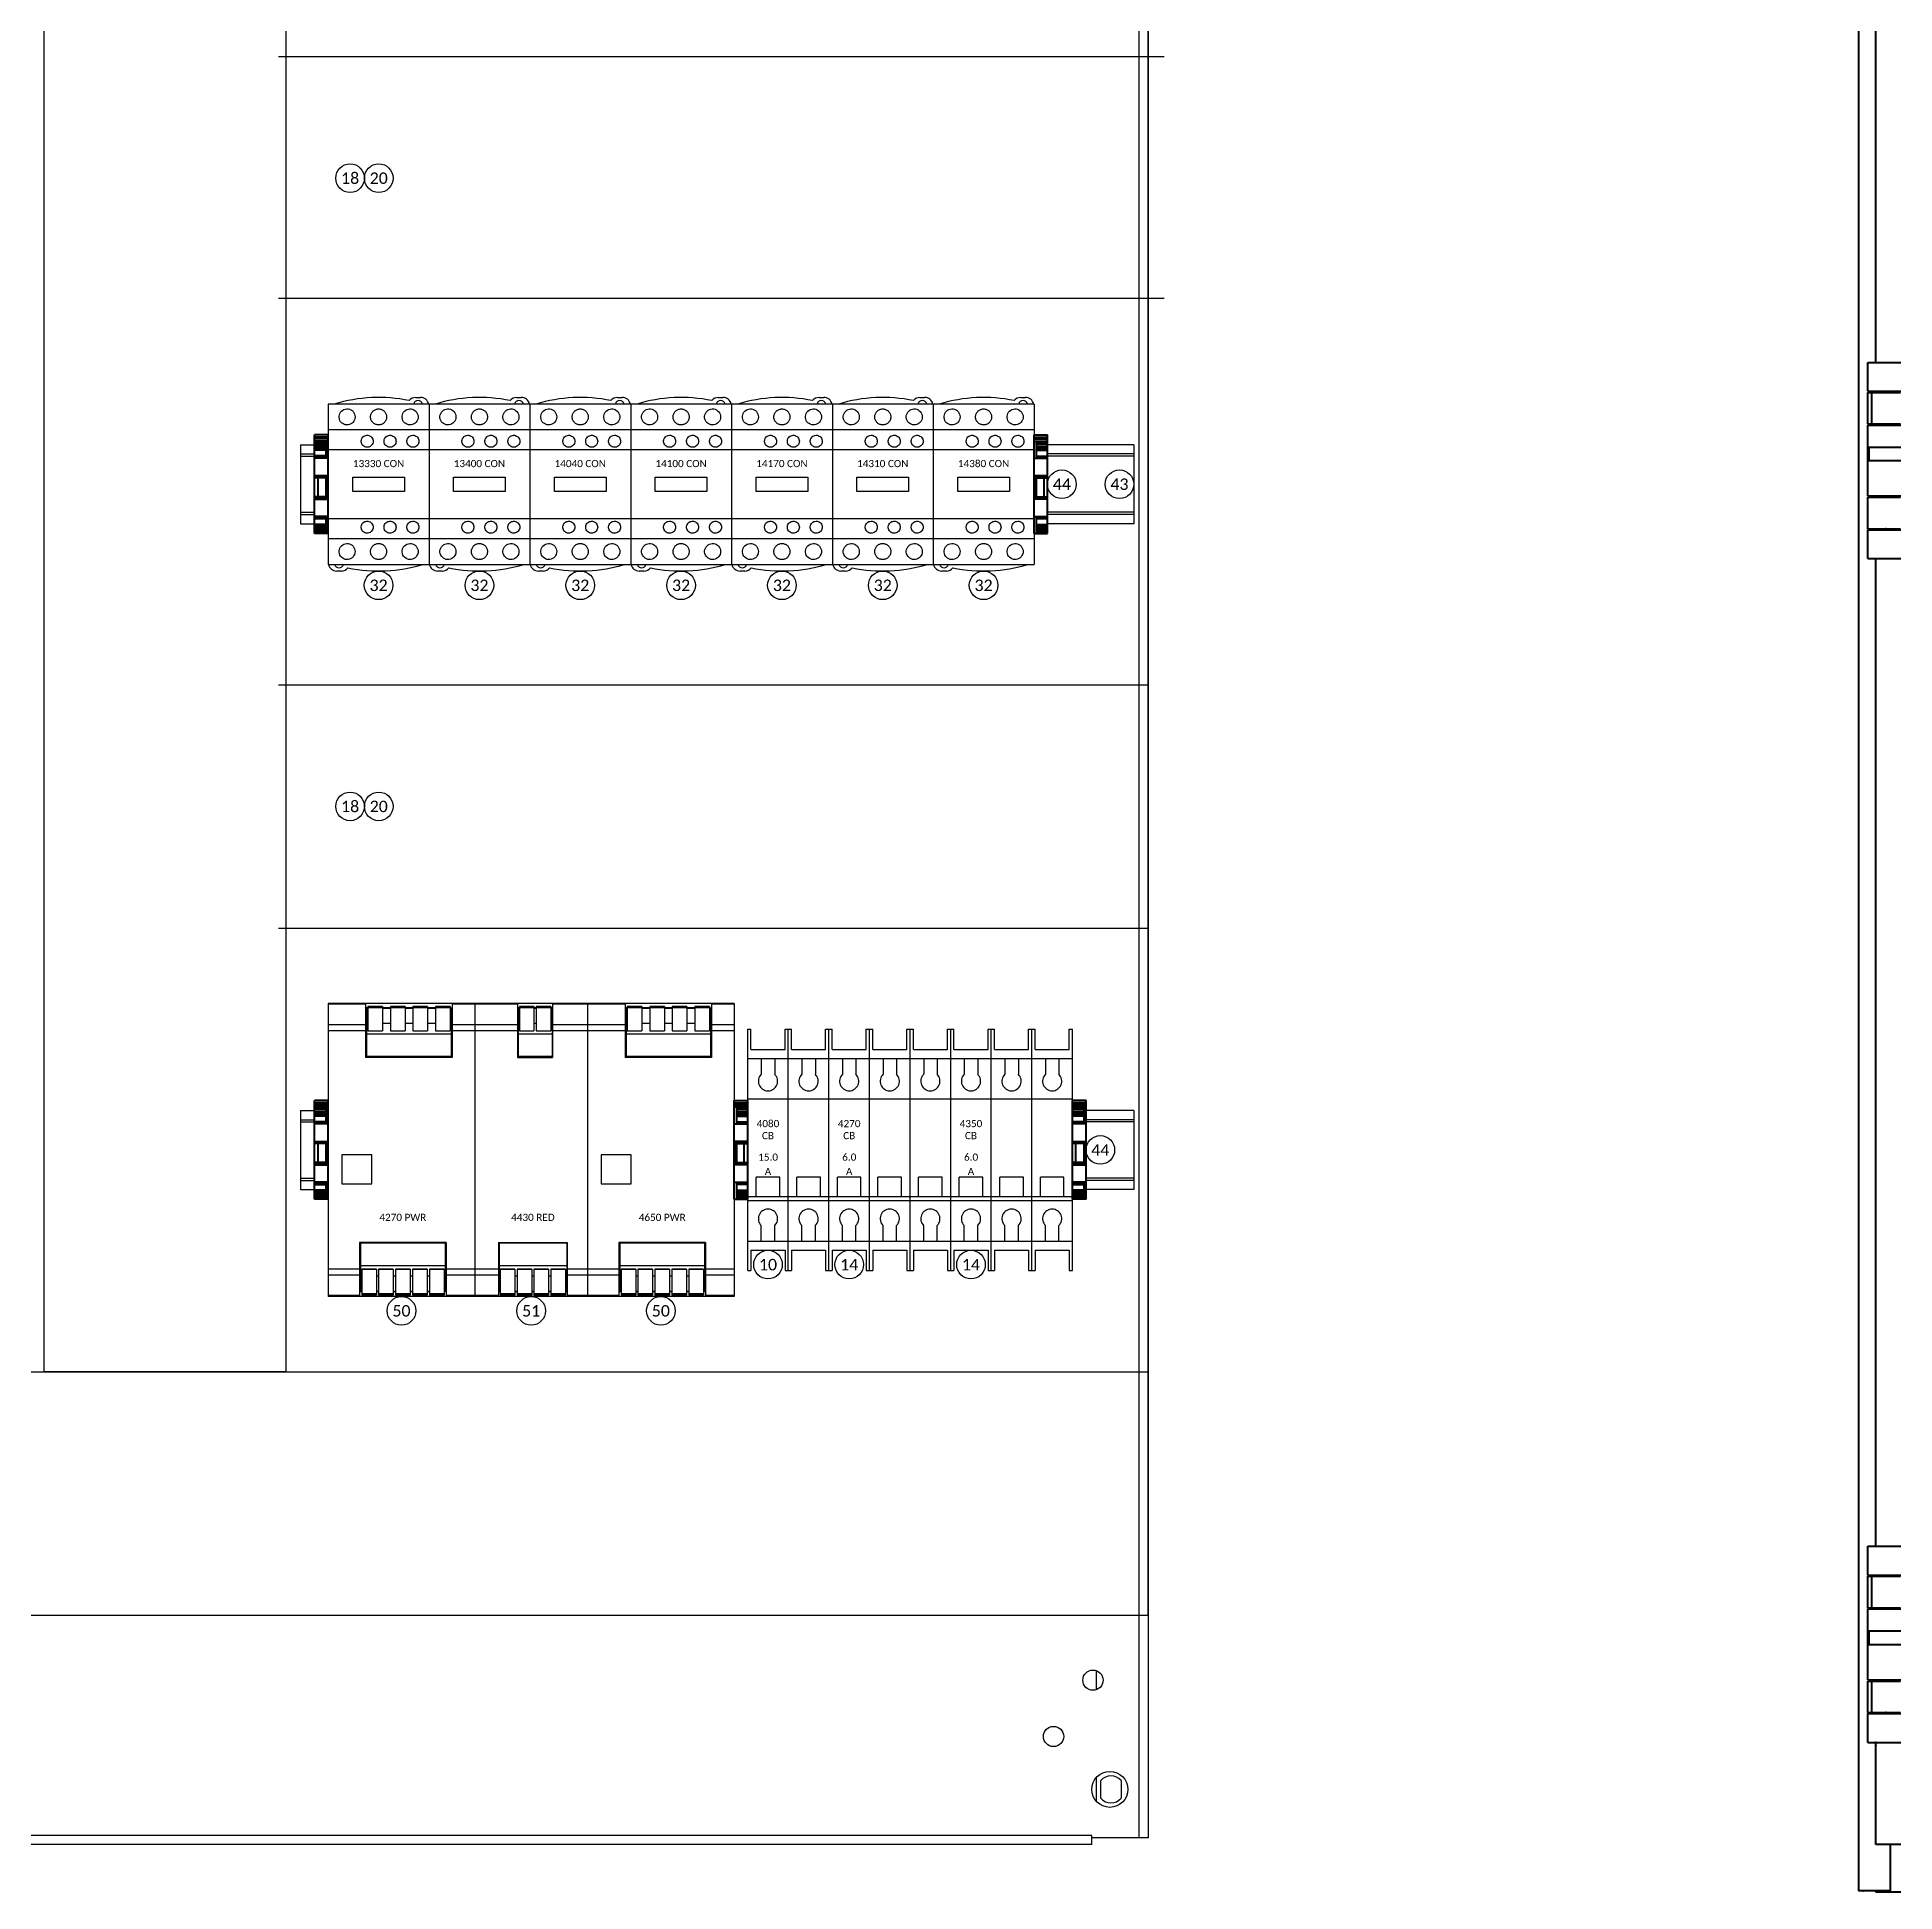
# Model space of a CAD drawing. Header units: inches. Extents: x 0 to 316, y -1 to 150.
# Drawn here: x 214.63 to 247.06, y 61.12 to 93.5 of the extents above; entities that cross this region are included whole.
import ezdxf
from ezdxf.enums import TextEntityAlignment as Align

# ---------------------------------------------------------------- set-up
doc = ezdxf.new("R2010")
doc.units = ezdxf.units.IN
doc.header["$MEASUREMENT"] = 0
doc.linetypes.add('DASHED', pattern=[0.75, 0.5, -0.25])
doc.linetypes.add('HIDDEN2', pattern=[0.1875, 0.125, -0.0625])
for name, color, linetype, lineweight in [('2d ConnectionPoints', 7, 'Continuous', 50), ('AM_0', 7, 'Continuous', 50), ('AM_9', 6, 'DASHED', 25)]:
    doc.layers.add(name, color=color, linetype=linetype, lineweight=lineweight)
doc.layers.add('AXIS', color=7, linetype='Continuous')
doc.styles.add('Calibri', font='calibri.ttf')

# ---------------------------------------------------------------- blocks, each defined once
blk = doc.blocks.new('LC1D18F7')
at = {"color": 2, "linetype": 'Continuous'}
for p, q in [((0, 1.4), (0, 0.95)), ((1.76, 1.4), (0, 1.4)), ((0.253, 1.292), (0.275, 1.304)), ((0.275, 1.304), (0.299, 1.312)), ((0.299, 1.312), (0.324, 1.315)), ((0.324, 1.315), (0.348, 1.314)), ((0.348, 1.314), (0.373, 1.308)), ((0.373, 1.308), (0.396, 1.298)), ((0.396, 1.298), (0.417, 1.285)), ((0.808, 1.295), (0.819, 1.301)), ((0.819, 1.301), (0.831, 1.306)), ((0.831, 1.306), (0.843, 1.31)), ((0.843, 1.31), (0.855, 1.313)), ((0.855, 1.313), (0.868, 1.314)), ((0.868, 1.314), (0.88, 1.315)), ((0.88, 1.315), (0.892, 1.314)), ((0.892, 1.314), (0.905, 1.313)), ((0.905, 1.313), (0.917, 1.31)), ((0.917, 1.31), (0.929, 1.306)), ((0.929, 1.306), (0.941, 1.301)), ((0.941, 1.301), (0.952, 1.295)), ((1.353, 1.292), (1.375, 1.304)), ((1.375, 1.304), (1.4, 1.312)), ((1.4, 1.312), (1.424, 1.315)), ((1.424, 1.315), (1.449, 1.314)), ((1.449, 1.314), (1.473, 1.308)), ((1.473, 1.308), (1.496, 1.298)), ((1.496, 1.298), (1.517, 1.284)), ((1.53, 1.515), (1.61, 1.515)), ((1.76, 1.4), (1.76, 0.95)), ((0.191, 1.187), (0.195, 1.212)), ((0.191, 1.163), (0.191, 1.187)), ((0.195, 1.138), (0.191, 1.163)), ((0.195, 1.212), (0.204, 1.236)), ((0.204, 1.114), (0.195, 1.138)), ((0.204, 1.236), (0.217, 1.258)), ((0.217, 1.092), (0.204, 1.114)), ((0.217, 1.258), (0.233, 1.276)), ((0.233, 1.074), (0.217, 1.092)), ((0.233, 1.276), (0.253, 1.292)), ((0.253, 1.058), (0.233, 1.074)), ((0.275, 1.046), (0.253, 1.058)), ((0.299, 1.038), (0.275, 1.046)), ((0.324, 1.035), (0.299, 1.038)), ((0.348, 1.036), (0.324, 1.035)), ((0.373, 1.042), (0.348, 1.036)), ((0.396, 1.052), (0.373, 1.042)), ((0.417, 1.065), (0.396, 1.052)), ((0.417, 1.285), (0.435, 1.268)), ((0.435, 1.082), (0.417, 1.065)), ((0.435, 1.268), (0.45, 1.247)), ((0.45, 1.103), (0.435, 1.082)), ((0.45, 1.247), (0.461, 1.224)), ((0.461, 1.126), (0.45, 1.103)), ((0.461, 1.224), (0.468, 1.2)), ((0.468, 1.15), (0.461, 1.126)), ((0.468, 1.2), (0.47, 1.175)), ((0.47, 1.175), (0.468, 1.15)), ((0.74, 1.181), (0.741, 1.193)), ((0.74, 1.169), (0.74, 1.181)), ((0.741, 1.157), (0.74, 1.169)), ((0.741, 1.193), (0.743, 1.206)), ((0.743, 1.144), (0.741, 1.157)), ((0.743, 1.206), (0.747, 1.218)), ((0.747, 1.132), (0.743, 1.144)), ((0.747, 1.218), (0.751, 1.23)), ((0.751, 1.12), (0.747, 1.132)), ((0.751, 1.23), (0.757, 1.242)), ((0.757, 1.108), (0.751, 1.12)), ((0.757, 1.242), (0.763, 1.252)), ((0.763, 1.098), (0.757, 1.108)), ((0.763, 1.252), (0.771, 1.263)), ((0.771, 1.087), (0.763, 1.098)), ((0.771, 1.263), (0.779, 1.272)), ((0.779, 1.078), (0.771, 1.087)), ((0.779, 1.272), (0.788, 1.28)), ((0.788, 1.07), (0.779, 1.078)), ((0.788, 1.28), (0.797, 1.288)), ((0.797, 1.062), (0.788, 1.07)), ((0.797, 1.288), (0.808, 1.295)), ((0.808, 1.055), (0.797, 1.062)), ((0.819, 1.049), (0.808, 1.055)), ((0.831, 1.044), (0.819, 1.049)), ((0.843, 1.04), (0.831, 1.044)), ((0.855, 1.037), (0.843, 1.04)), ((0.868, 1.036), (0.855, 1.037)), ((0.88, 1.035), (0.868, 1.036)), ((0.892, 1.036), (0.88, 1.035)), ((0.905, 1.037), (0.892, 1.036)), ((0.917, 1.04), (0.905, 1.037)), ((0.929, 1.044), (0.917, 1.04)), ((0.941, 1.049), (0.929, 1.044)), ((0.952, 1.055), (0.941, 1.049)), ((0.952, 1.295), (0.963, 1.288)), ((0.963, 1.062), (0.952, 1.055)), ((0.963, 1.288), (0.972, 1.28)), ((0.972, 1.07), (0.963, 1.062)), ((0.972, 1.28), (0.981, 1.272)), ((0.981, 1.078), (0.972, 1.07)), ((0.981, 1.272), (0.989, 1.263)), ((0.989, 1.087), (0.981, 1.078)), ((0.989, 1.263), (0.997, 1.252)), ((0.997, 1.098), (0.989, 1.087)), ((0.997, 1.252), (1.003, 1.242)), ((1.003, 1.108), (0.997, 1.098)), ((1.003, 1.242), (1.009, 1.23)), ((1.009, 1.12), (1.003, 1.108)), ((1.009, 1.23), (1.013, 1.218)), ((1.013, 1.132), (1.009, 1.12)), ((1.013, 1.218), (1.017, 1.206)), ((1.017, 1.144), (1.013, 1.132)), ((1.017, 1.206), (1.019, 1.193)), ((1.019, 1.157), (1.017, 1.144)), ((1.019, 1.193), (1.02, 1.181)), ((1.02, 1.169), (1.019, 1.157)), ((1.02, 1.181), (1.02, 1.169)), ((1.291, 1.187), (1.295, 1.212)), ((1.291, 1.163), (1.291, 1.187)), ((1.295, 1.138), (1.291, 1.163)), ((1.295, 1.212), (1.304, 1.236)), ((1.304, 1.114), (1.295, 1.138)), ((1.304, 1.236), (1.317, 1.258)), ((1.317, 1.092), (1.304, 1.114)), ((1.317, 1.258), (1.334, 1.276)), ((1.334, 1.074), (1.317, 1.092)), ((1.334, 1.276), (1.353, 1.292)), ((1.353, 1.058), (1.334, 1.074)), ((1.375, 1.046), (1.353, 1.058)), ((1.4, 1.038), (1.375, 1.046)), ((1.424, 1.035), (1.4, 1.038)), ((1.449, 1.036), (1.424, 1.035)), ((1.473, 1.042), (1.449, 1.036)), ((1.496, 1.052), (1.473, 1.042)), ((1.517, 1.066), (1.496, 1.052)), ((1.517, 1.284), (1.535, 1.268)), ((1.535, 1.082), (1.517, 1.066)), ((1.535, 1.268), (1.55, 1.247)), ((1.55, 1.103), (1.535, 1.082)), ((1.55, 1.247), (1.561, 1.224)), ((1.561, 1.126), (1.55, 1.103)), ((1.561, 1.224), (1.568, 1.2)), ((1.568, 1.15), (1.561, 1.126)), ((1.568, 1.2), (1.57, 1.175)), ((1.57, 1.175), (1.568, 1.15)), ((1.76, 0.95), (0, 0.95)), ((0, 0.95), (0, 0.6)), ((0.575, 0.759), (0.579, 0.778)), ((0.575, 0.741), (0.575, 0.759)), ((0.579, 0.722), (0.575, 0.741)), ((0.579, 0.778), (0.585, 0.796)), ((0.585, 0.704), (0.579, 0.722)), ((0.585, 0.796), (0.595, 0.812)), ((0.595, 0.688), (0.585, 0.704)), ((0.595, 0.812), (0.607, 0.826)), ((0.607, 0.674), (0.595, 0.688)), ((0.607, 0.826), (0.622, 0.837)), ((0.622, 0.663), (0.607, 0.674)), ((0.622, 0.837), (0.639, 0.847)), ((0.639, 0.653), (0.622, 0.663)), ((0.639, 0.847), (0.657, 0.852)), ((0.657, 0.648), (0.639, 0.653)), ((0.657, 0.852), (0.675, 0.855)), ((0.675, 0.855), (0.694, 0.854)), ((0.694, 0.854), (0.712, 0.85)), ((0.712, 0.65), (0.694, 0.646)), ((0.712, 0.85), (0.73, 0.842)), ((0.73, 0.658), (0.712, 0.65)), ((0.73, 0.842), (0.746, 0.832)), ((0.746, 0.668), (0.73, 0.658)), ((0.746, 0.832), (0.759, 0.819)), ((0.759, 0.681), (0.746, 0.668)), ((0.759, 0.819), (0.77, 0.804)), ((0.77, 0.696), (0.759, 0.681)), ((0.77, 0.804), (0.778, 0.787)), ((0.778, 0.713), (0.77, 0.696)), ((0.778, 0.787), (0.783, 0.768)), ((0.783, 0.732), (0.778, 0.713)), ((0.783, 0.768), (0.785, 0.75)), ((0.785, 0.75), (0.783, 0.732)), ((0.975, 0.759), (0.979, 0.778)), ((0.975, 0.741), (0.975, 0.759)), ((0.979, 0.722), (0.975, 0.741)), ((0.979, 0.778), (0.985, 0.796)), ((0.985, 0.704), (0.979, 0.722)), ((0.985, 0.796), (0.995, 0.812)), ((0.995, 0.688), (0.985, 0.704)), ((0.995, 0.812), (1.007, 0.826)), ((1.007, 0.674), (0.995, 0.688)), ((1.007, 0.826), (1.022, 0.838)), ((1.022, 0.662), (1.007, 0.674)), ((1.022, 0.838), (1.039, 0.847)), ((1.039, 0.653), (1.022, 0.662)), ((1.039, 0.847), (1.057, 0.852)), ((1.057, 0.648), (1.039, 0.653)), ((1.057, 0.852), (1.076, 0.855)), ((1.076, 0.855), (1.094, 0.854)), ((1.094, 0.854), (1.112, 0.85)), ((1.112, 0.65), (1.094, 0.646)), ((1.112, 0.85), (1.13, 0.842)), ((1.13, 0.658), (1.112, 0.65)), ((1.13, 0.842), (1.146, 0.832)), ((1.146, 0.668), (1.13, 0.658)), ((1.146, 0.832), (1.159, 0.819)), ((1.159, 0.681), (1.146, 0.668)), ((1.159, 0.819), (1.17, 0.804)), ((1.17, 0.696), (1.159, 0.681)), ((1.17, 0.804), (1.178, 0.787)), ((1.178, 0.713), (1.17, 0.696)), ((1.178, 0.787), (1.183, 0.768)), ((1.183, 0.732), (1.178, 0.713)), ((1.183, 0.768), (1.185, 0.75)), ((1.185, 0.75), (1.183, 0.732)), ((1.375, 0.759), (1.379, 0.778)), ((1.375, 0.741), (1.375, 0.759)), ((1.379, 0.722), (1.375, 0.741)), ((1.379, 0.778), (1.386, 0.796)), ((1.386, 0.704), (1.379, 0.722)), ((1.386, 0.796), (1.395, 0.812)), ((1.395, 0.688), (1.386, 0.704)), ((1.395, 0.812), (1.408, 0.826)), ((1.408, 0.674), (1.395, 0.688)), ((1.408, 0.826), (1.422, 0.838)), ((1.422, 0.662), (1.408, 0.674)), ((1.422, 0.838), (1.439, 0.847)), ((1.439, 0.653), (1.422, 0.662)), ((1.439, 0.847), (1.457, 0.852)), ((1.457, 0.648), (1.439, 0.653)), ((1.457, 0.852), (1.476, 0.855)), ((1.476, 0.855), (1.494, 0.854)), ((1.494, 0.854), (1.512, 0.85)), ((1.512, 0.65), (1.494, 0.646)), ((1.512, 0.85), (1.53, 0.842)), ((1.53, 0.658), (1.512, 0.65)), ((1.53, 0.842), (1.545, 0.832)), ((1.545, 0.668), (1.53, 0.658)), ((1.545, 0.832), (1.559, 0.819)), ((1.559, 0.681), (1.545, 0.668)), ((1.559, 0.819), (1.57, 0.804)), ((1.57, 0.696), (1.559, 0.681)), ((1.57, 0.804), (1.578, 0.787)), ((1.578, 0.713), (1.57, 0.696)), ((1.578, 0.787), (1.583, 0.769)), ((1.583, 0.731), (1.578, 0.713)), ((1.583, 0.769), (1.585, 0.75)), ((1.585, 0.75), (1.583, 0.731)), ((1.76, 0.95), (1.76, 0.6)), ((0, 0.6), (0, -0.6)), ((1.76, 0.6), (0, 0.6)), ((0.675, 0.645), (0.657, 0.648)), ((0.694, 0.646), (0.675, 0.645)), ((1.076, 0.645), (1.057, 0.648)), ((1.094, 0.646), (1.076, 0.645)), ((1.476, 0.645), (1.457, 0.648)), ((1.494, 0.646), (1.476, 0.645)), ((1.76, 0.6), (1.76, -0.6)), ((0.43, 0.125), (1.33, 0.125)), ((0.43, -0.125), (0.43, 0.125)), ((1.33, 0.125), (1.33, -0.125)), ((1.33, -0.125), (0.43, -0.125)), ((0, -0.6), (0, -0.95)), ((0, -0.6), (1.76, -0.6)), ((0.639, -0.653), (0.657, -0.648)), ((0.657, -0.648), (0.675, -0.645)), ((0.675, -0.645), (0.694, -0.646)), ((0.694, -0.646), (0.712, -0.65)), ((1.039, -0.653), (1.057, -0.648)), ((1.057, -0.648), (1.076, -0.645)), ((1.076, -0.645), (1.094, -0.646)), ((1.094, -0.646), (1.112, -0.65)), ((1.439, -0.653), (1.457, -0.648)), ((1.457, -0.648), (1.476, -0.645)), ((1.476, -0.645), (1.494, -0.646)), ((1.494, -0.646), (1.512, -0.65)), ((1.76, -0.6), (1.76, -0.95)), ((0, -0.95), (0, -1.4)), ((0, -0.95), (1.76, -0.95)), ((0.575, -0.741), (0.579, -0.722)), ((0.575, -0.759), (0.575, -0.741)), ((0.579, -0.778), (0.575, -0.759)), ((0.579, -0.722), (0.585, -0.704)), ((0.585, -0.796), (0.579, -0.778)), ((0.585, -0.704), (0.595, -0.688)), ((0.595, -0.812), (0.585, -0.796)), ((0.595, -0.688), (0.607, -0.674)), ((0.607, -0.826), (0.595, -0.812)), ((0.607, -0.674), (0.622, -0.663)), ((0.622, -0.837), (0.607, -0.826)), ((0.622, -0.663), (0.639, -0.653)), ((0.639, -0.847), (0.622, -0.837)), ((0.657, -0.852), (0.639, -0.847)), ((0.675, -0.855), (0.657, -0.852)), ((0.694, -0.854), (0.675, -0.855)), ((0.712, -0.85), (0.694, -0.854)), ((0.712, -0.65), (0.73, -0.658)), ((0.73, -0.842), (0.712, -0.85)), ((0.73, -0.658), (0.746, -0.668)), ((0.746, -0.832), (0.73, -0.842)), ((0.746, -0.668), (0.759, -0.681)), ((0.759, -0.819), (0.746, -0.832)), ((0.759, -0.681), (0.77, -0.696)), ((0.77, -0.804), (0.759, -0.819)), ((0.77, -0.696), (0.778, -0.713)), ((0.778, -0.787), (0.77, -0.804)), ((0.778, -0.713), (0.783, -0.732)), ((0.783, -0.768), (0.778, -0.787)), ((0.783, -0.732), (0.785, -0.75)), ((0.785, -0.75), (0.783, -0.768)), ((0.975, -0.741), (0.979, -0.722)), ((0.975, -0.759), (0.975, -0.741)), ((0.979, -0.778), (0.975, -0.759)), ((0.979, -0.722), (0.985, -0.704)), ((0.985, -0.796), (0.979, -0.778)), ((0.985, -0.704), (0.995, -0.688)), ((0.995, -0.812), (0.985, -0.796)), ((0.995, -0.688), (1.007, -0.674)), ((1.007, -0.826), (0.995, -0.812)), ((1.007, -0.674), (1.022, -0.662)), ((1.022, -0.838), (1.007, -0.826)), ((1.022, -0.662), (1.039, -0.653)), ((1.039, -0.847), (1.022, -0.838)), ((1.057, -0.852), (1.039, -0.847)), ((1.076, -0.855), (1.057, -0.852)), ((1.094, -0.854), (1.076, -0.855)), ((1.112, -0.85), (1.094, -0.854)), ((1.112, -0.65), (1.13, -0.658)), ((1.13, -0.842), (1.112, -0.85)), ((1.13, -0.658), (1.146, -0.668)), ((1.146, -0.832), (1.13, -0.842)), ((1.146, -0.668), (1.159, -0.681)), ((1.159, -0.819), (1.146, -0.832)), ((1.159, -0.681), (1.17, -0.696)), ((1.17, -0.804), (1.159, -0.819)), ((1.17, -0.696), (1.178, -0.713)), ((1.178, -0.787), (1.17, -0.804)), ((1.178, -0.713), (1.183, -0.732)), ((1.183, -0.768), (1.178, -0.787)), ((1.183, -0.732), (1.185, -0.75)), ((1.185, -0.75), (1.183, -0.768)), ((1.375, -0.741), (1.379, -0.722)), ((1.375, -0.759), (1.375, -0.741)), ((1.379, -0.778), (1.375, -0.759)), ((1.379, -0.722), (1.386, -0.704)), ((1.386, -0.796), (1.379, -0.778)), ((1.386, -0.704), (1.395, -0.688)), ((1.395, -0.812), (1.386, -0.796)), ((1.395, -0.688), (1.408, -0.674)), ((1.408, -0.826), (1.395, -0.812)), ((1.408, -0.674), (1.422, -0.662)), ((1.422, -0.838), (1.408, -0.826)), ((1.422, -0.662), (1.439, -0.653)), ((1.439, -0.847), (1.422, -0.838)), ((1.457, -0.852), (1.439, -0.847)), ((1.476, -0.855), (1.457, -0.852)), ((1.494, -0.854), (1.476, -0.855)), ((1.512, -0.85), (1.494, -0.854)), ((1.512, -0.65), (1.53, -0.658)), ((1.53, -0.842), (1.512, -0.85)), ((1.53, -0.658), (1.545, -0.668)), ((1.545, -0.832), (1.53, -0.842)), ((1.545, -0.668), (1.559, -0.681)), ((1.559, -0.819), (1.545, -0.832)), ((1.559, -0.681), (1.57, -0.696)), ((1.57, -0.804), (1.559, -0.819)), ((1.57, -0.696), (1.578, -0.713)), ((1.578, -0.787), (1.57, -0.804)), ((1.578, -0.713), (1.583, -0.731)), ((1.583, -0.769), (1.578, -0.787)), ((1.583, -0.731), (1.585, -0.75)), ((1.585, -0.75), (1.583, -0.769)), ((1.76, -0.95), (1.76, -1.4)), ((0.191, -1.163), (0.195, -1.138)), ((0.191, -1.187), (0.191, -1.163)), ((0.195, -1.212), (0.191, -1.187)), ((0.195, -1.138), (0.204, -1.114)), ((0.204, -1.236), (0.195, -1.212)), ((0.204, -1.114), (0.217, -1.092)), ((0.217, -1.258), (0.204, -1.236)), ((0.217, -1.092), (0.233, -1.074)), ((0.233, -1.276), (0.217, -1.258)), ((0.233, -1.074), (0.253, -1.058)), ((0.253, -1.292), (0.233, -1.276)), ((0.253, -1.058), (0.275, -1.046)), ((0.275, -1.304), (0.253, -1.292)), ((0.275, -1.046), (0.299, -1.038)), ((0.299, -1.038), (0.324, -1.035)), ((0.324, -1.035), (0.348, -1.036)), ((0.348, -1.036), (0.373, -1.042)), ((0.373, -1.042), (0.396, -1.052)), ((0.396, -1.052), (0.417, -1.065)), ((0.417, -1.285), (0.396, -1.298)), ((0.417, -1.065), (0.435, -1.082)), ((0.435, -1.268), (0.417, -1.285)), ((0.435, -1.082), (0.45, -1.103)), ((0.45, -1.247), (0.435, -1.268)), ((0.45, -1.103), (0.461, -1.126)), ((0.461, -1.224), (0.45, -1.247)), ((0.461, -1.126), (0.468, -1.15)), ((0.468, -1.2), (0.461, -1.224)), ((0.468, -1.15), (0.47, -1.175)), ((0.47, -1.175), (0.468, -1.2)), ((0.74, -1.169), (0.741, -1.157)), ((0.74, -1.181), (0.74, -1.169)), ((0.741, -1.193), (0.74, -1.181)), ((0.741, -1.157), (0.743, -1.144)), ((0.743, -1.206), (0.741, -1.193)), ((0.743, -1.144), (0.747, -1.132)), ((0.747, -1.218), (0.743, -1.206)), ((0.747, -1.132), (0.751, -1.12)), ((0.751, -1.23), (0.747, -1.218)), ((0.751, -1.12), (0.757, -1.108)), ((0.757, -1.242), (0.751, -1.23)), ((0.757, -1.108), (0.763, -1.098)), ((0.763, -1.252), (0.757, -1.242)), ((0.763, -1.098), (0.771, -1.087)), ((0.771, -1.263), (0.763, -1.252)), ((0.771, -1.087), (0.779, -1.078)), ((0.779, -1.272), (0.771, -1.263)), ((0.779, -1.078), (0.788, -1.07)), ((0.788, -1.28), (0.779, -1.272)), ((0.788, -1.07), (0.797, -1.062)), ((0.797, -1.288), (0.788, -1.28)), ((0.797, -1.062), (0.808, -1.055)), ((0.808, -1.295), (0.797, -1.288)), ((0.808, -1.055), (0.819, -1.049)), ((0.819, -1.301), (0.808, -1.295)), ((0.819, -1.049), (0.831, -1.044)), ((0.831, -1.044), (0.843, -1.04)), ((0.843, -1.04), (0.855, -1.037)), ((0.855, -1.037), (0.868, -1.036)), ((0.868, -1.036), (0.88, -1.035)), ((0.88, -1.035), (0.892, -1.036)), ((0.892, -1.036), (0.905, -1.037)), ((0.905, -1.037), (0.917, -1.04)), ((0.917, -1.04), (0.929, -1.044)), ((0.929, -1.044), (0.941, -1.049)), ((0.941, -1.049), (0.952, -1.055)), ((0.952, -1.295), (0.941, -1.301)), ((0.952, -1.055), (0.963, -1.062)), ((0.963, -1.288), (0.952, -1.295)), ((0.963, -1.062), (0.972, -1.07)), ((0.972, -1.28), (0.963, -1.288)), ((0.972, -1.07), (0.981, -1.078)), ((0.981, -1.272), (0.972, -1.28)), ((0.981, -1.078), (0.989, -1.087)), ((0.989, -1.263), (0.981, -1.272)), ((0.989, -1.087), (0.997, -1.098)), ((0.997, -1.252), (0.989, -1.263)), ((0.997, -1.098), (1.003, -1.108)), ((1.003, -1.242), (0.997, -1.252)), ((1.003, -1.108), (1.009, -1.12)), ((1.009, -1.23), (1.003, -1.242)), ((1.009, -1.12), (1.013, -1.132)), ((1.013, -1.218), (1.009, -1.23)), ((1.013, -1.132), (1.017, -1.144)), ((1.017, -1.206), (1.013, -1.218)), ((1.017, -1.144), (1.019, -1.157)), ((1.019, -1.193), (1.017, -1.206)), ((1.019, -1.157), (1.02, -1.169)), ((1.02, -1.181), (1.019, -1.193)), ((1.02, -1.169), (1.02, -1.181)), ((1.291, -1.163), (1.295, -1.138)), ((1.291, -1.187), (1.291, -1.163)), ((1.295, -1.212), (1.291, -1.187)), ((1.295, -1.138), (1.304, -1.114)), ((1.304, -1.236), (1.295, -1.212)), ((1.304, -1.114), (1.317, -1.092)), ((1.317, -1.258), (1.304, -1.236)), ((1.317, -1.092), (1.334, -1.074)), ((1.334, -1.276), (1.317, -1.258)), ((1.334, -1.074), (1.353, -1.058)), ((1.353, -1.292), (1.334, -1.276)), ((1.353, -1.058), (1.375, -1.046)), ((1.375, -1.304), (1.353, -1.292)), ((1.375, -1.046), (1.4, -1.038)), ((1.4, -1.038), (1.424, -1.035)), ((1.424, -1.035), (1.449, -1.036)), ((1.449, -1.036), (1.473, -1.042)), ((1.473, -1.042), (1.496, -1.052)), ((1.496, -1.052), (1.517, -1.066)), ((1.517, -1.284), (1.496, -1.298)), ((1.517, -1.066), (1.535, -1.082)), ((1.535, -1.268), (1.517, -1.284)), ((1.535, -1.082), (1.55, -1.103)), ((1.55, -1.247), (1.535, -1.268)), ((1.55, -1.103), (1.561, -1.126)), ((1.561, -1.224), (1.55, -1.247)), ((1.561, -1.126), (1.568, -1.15)), ((1.568, -1.2), (1.561, -1.224)), ((1.568, -1.15), (1.57, -1.175)), ((1.57, -1.175), (1.568, -1.2)), ((0, -1.4), (1.76, -1.4)), ((0.23, -1.515), (0.15, -1.515)), ((0.299, -1.312), (0.275, -1.304)), ((0.324, -1.315), (0.299, -1.312)), ((0.348, -1.314), (0.324, -1.315)), ((0.373, -1.308), (0.348, -1.314)), ((0.396, -1.298), (0.373, -1.308)), ((0.831, -1.306), (0.819, -1.301)), ((0.843, -1.31), (0.831, -1.306)), ((0.855, -1.313), (0.843, -1.31)), ((0.868, -1.314), (0.855, -1.313)), ((0.88, -1.315), (0.868, -1.314)), ((0.892, -1.314), (0.88, -1.315)), ((0.905, -1.313), (0.892, -1.314)), ((0.917, -1.31), (0.905, -1.313)), ((0.929, -1.306), (0.917, -1.31)), ((0.941, -1.301), (0.929, -1.306)), ((1.4, -1.312), (1.375, -1.304)), ((1.424, -1.315), (1.4, -1.312)), ((1.449, -1.314), (1.424, -1.315)), ((1.473, -1.308), (1.449, -1.314)), ((1.496, -1.298), (1.473, -1.308))]:
    blk.add_line(p, q, dxfattribs=at)
for centre, radius, start, end in [((0.88, -1.141), 2.656, 78.3924, 106.9209), ((1.53, 1.365), 0.15, 90, 140.3698), ((1.57, 1.38), 0.08, 14.4775, 165.5225), ((1.61, 1.365), 0.15, 13.4934, 90), ((0.15, -1.365), 0.15, 193.4934, 270), ((0.19, -1.38), 0.08, 194.4775, 345.5225), ((0.23, -1.365), 0.15, 270, 320.3698), ((0.88, 1.141), 2.656, 258.3924, 286.9209)]:
    blk.add_arc(centre, radius, start, end, dxfattribs=at)
at = {"color": 3, "style": 'Calibri'}
blk.add_attdef('DEVICE', text='', height=0.125, dxfattribs=at).set_placement((0.88, 0.361), align=Align.MIDDLE_CENTER)
blk = doc.blocks.new('A$C29732917')
at = {"lineweight": 50}
for p, q in [((-25.42, 3.57), (-25.42, -2.43)), ((18.38, 3.57), (-25.42, 3.57)), ((-24.44, 3.57), (-24.44, -2.43)), ((-23.82, 3.57), (-23.82, -2.43)), ((-23.62, 3.57), (-23.62, -2.43)), ((-22.62, 3.57), (-22.62, -2.43)), ((-22.19, 2.57), (-15.5, 2.57)), ((-22.19, -2.43), (-22.19, 2.57)), ((-21.49, 2.57), (-21.49, -2.43)), ((-21.45, 2.57), (-21.45, -2.43)), ((-20.49, 2.57), (-20.49, -2.43)), ((-20.06, 2.57), (-20.06, -2.43)), ((-19.28, -2.43), (-19.28, 2.57)), ((-18.57, 2.57), (-18.57, -2.43)), ((-16.03, 2.57), (-16.03, -2.43)), ((-15.84, 2.57), (-15.84, -2.43)), ((-15.6, 2.57), (-15.6, -2.43)), ((-15.5, -2.43), (-15.5, 2.57)), ((-15.07, 3.57), (-15.07, -2.43)), ((-7.32, 3.07), (3.08, 3.07)), ((-7.32, -2.43), (-7.32, 3.07)), ((-6.92, -2.43), (-6.92, 3.07)), ((-6.56, 3.07), (-6.56, -2.43)), ((-6.32, 3.07), (-6.32, -2.43)), ((-6.12, 2.57), (1.88, 2.57)), ((2.08, 3.07), (2.08, -2.43)), ((2.32, 3.07), (2.32, -2.43)), ((2.68, 3.07), (2.68, -2.43)), ((3.08, -2.43), (3.08, 3.07)), ((10.83, 3.57), (10.83, -2.43)), ((11.26, 2.57), (17.95, 2.57)), ((11.26, -2.43), (11.26, 2.57)), ((11.35, -2.43), (11.35, 2.57)), ((11.6, 2.57), (11.6, -2.43)), ((11.79, -2.43), (11.79, 2.57)), ((14.33, 2.57), (14.33, -2.43)), ((15.04, 2.57), (15.04, -2.43)), ((15.81, 2.57), (15.81, -2.43)), ((16.25, 2.57), (16.25, -2.43)), ((17.2, 2.57), (17.2, -2.43)), ((17.25, 2.57), (17.25, -2.43)), ((17.95, -2.43), (17.95, 2.57)), ((18.38, 3.57), (18.38, -2.43)), ((18.38, -2.43), (-25.42, -2.43)), ((1.88, -0.93), (-6.12, -0.93))]:
    blk.add_line(p, q, dxfattribs=at)
at = {"lineweight": 25}
blk.add_line((-15.6, -2.43), (-16.03, -2.43), dxfattribs=at)
at = {"lineweight": 50}
for centre, start, end in [((-6.12, 2.37), 90, 180), ((1.88, 2.37), 0, 90), ((-6.12, -0.73), 180, 270), ((1.88, -0.73), 270, 0)]:
    blk.add_arc(centre, 0.2, start, end, dxfattribs=at)
blk = doc.blocks.new('Reference Number')
at = {"color": 6, "linetype": 'Continuous'}
blk.add_circle((0, 0), 0.125, dxfattribs=at)
at = {"color": 6, "linetype": 'Continuous', "style": 'Calibri'}
blk.add_attdef('REFERENCE_#', text='', height=0.1, dxfattribs=at).set_placement((0, 0), align=Align.MIDDLE_CENTER)
blk = doc.blocks.new('787-740')
at = {"color": 2}
for p, q in [((2.559, 5.118), (0, 5.118)), ((0, 5.118), (0, 0)), ((0.654, 5.102), (0, 5.102)), ((0.654, 5.118), (0.654, 4.173)), ((0.691, 5.039), (0.671, 5.039)), ((0.671, 5.039), (0.671, 4.173)), ((0.691, 5.029), (0.671, 5.029)), ((0.947, 5.064), (0.691, 5.064)), ((0.947, 5.064), (0.691, 5.064)), ((0.691, 5.064), (0.691, 4.64)), ((0.947, 5.058), (0.691, 5.058)), ((0.947, 5.038), (0.691, 5.038)), ((0.947, 5.064), (0.947, 4.64)), ((1.085, 5.039), (0.947, 5.039)), ((1.085, 5.029), (0.947, 5.029)), ((1.341, 5.064), (1.085, 5.064)), ((1.341, 5.064), (1.085, 5.064)), ((1.085, 5.064), (1.085, 4.64)), ((1.341, 5.058), (1.085, 5.058)), ((1.341, 5.038), (1.085, 5.038)), ((1.341, 5.064), (1.341, 4.64)), ((1.478, 5.039), (1.341, 5.039)), ((1.478, 5.029), (1.341, 5.029)), ((1.734, 5.064), (1.478, 5.064)), ((1.734, 5.064), (1.478, 5.064)), ((1.478, 5.064), (1.478, 4.64)), ((1.734, 5.058), (1.478, 5.058)), ((1.734, 5.038), (1.478, 5.038)), ((1.734, 5.064), (1.734, 4.64)), ((1.872, 5.039), (1.734, 5.039)), ((1.872, 5.029), (1.734, 5.029)), ((2.128, 5.064), (1.872, 5.064)), ((2.128, 5.064), (1.872, 5.064)), ((1.872, 5.064), (1.872, 4.64)), ((2.128, 5.058), (1.872, 5.058)), ((2.128, 5.038), (1.872, 5.038)), ((2.128, 5.064), (2.128, 4.64)), ((2.148, 5.039), (2.128, 5.039)), ((2.148, 5.029), (2.128, 5.029)), ((2.148, 5.039), (2.148, 4.173)), ((2.165, 5.118), (2.165, 4.173)), ((2.559, 5.102), (2.165, 5.102)), ((2.559, 5.118), (2.559, 0)), ((0.654, 4.743), (0, 4.743)), ((0.654, 4.641), (0, 4.641)), ((0.691, 4.764), (0.671, 4.764)), ((2.148, 4.58), (0.671, 4.58)), ((0.691, 4.64), (0.947, 4.64)), ((1.085, 4.764), (0.947, 4.764)), ((1.085, 4.64), (1.341, 4.64)), ((1.478, 4.764), (1.341, 4.764)), ((1.478, 4.64), (1.734, 4.64)), ((1.872, 4.764), (1.734, 4.764)), ((1.872, 4.64), (2.128, 4.64)), ((2.148, 4.764), (2.128, 4.764)), ((2.559, 4.743), (2.165, 4.743)), ((2.559, 4.641), (2.165, 4.641)), ((2.165, 4.173), (0.654, 4.173)), ((2.148, 4.189), (0.671, 4.189)), ((0.24, 2.472), (0.24, 1.969)), ((0.76, 2.472), (0.24, 2.472)), ((0.76, 1.969), (0.76, 2.472)), ((0.24, 1.969), (0.76, 1.969)), ((2.059, 0.945), (0.547, 0.945)), ((0.547, 0.945), (0.547, 0)), ((0.565, 0.945), (0.565, 0.079)), ((2.041, 0.929), (0.565, 0.929)), ((2.041, 0.945), (2.041, 0.079)), ((2.059, 0.945), (2.059, 0)), ((0.547, 0.477), (0, 0.477)), ((0.547, 0.375), (0, 0.375)), ((2.041, 0.538), (0.565, 0.538)), ((0.585, 0.354), (0.565, 0.354)), ((0.585, 0.478), (0.585, 0.022)), ((0.841, 0.478), (0.585, 0.478)), ((0.841, 0.471), (0.585, 0.471)), ((0.841, 0.478), (0.841, 0.022)), ((0.88, 0.354), (0.841, 0.354)), ((0.88, 0.478), (0.88, 0.022)), ((1.136, 0.478), (0.88, 0.478)), ((1.136, 0.471), (0.88, 0.471)), ((1.136, 0.478), (1.136, 0.022)), ((1.175, 0.354), (1.136, 0.354)), ((1.175, 0.478), (1.175, 0.022)), ((1.431, 0.478), (1.175, 0.478)), ((1.431, 0.471), (1.175, 0.471)), ((1.431, 0.478), (1.431, 0.022)), ((1.47, 0.354), (1.431, 0.354)), ((1.47, 0.478), (1.47, 0.022)), ((1.726, 0.478), (1.47, 0.478)), ((1.726, 0.471), (1.47, 0.471)), ((1.726, 0.478), (1.726, 0.022)), ((1.766, 0.354), (1.726, 0.354)), ((1.766, 0.478), (1.766, 0.022)), ((2.022, 0.478), (1.766, 0.478)), ((2.022, 0.471), (1.766, 0.471)), ((2.022, 0.478), (2.022, 0.022)), ((2.041, 0.354), (2.022, 0.354)), ((2.559, 0.477), (2.059, 0.477)), ((2.559, 0.375), (2.059, 0.375)), ((0.547, 0.016), (0, 0.016)), ((2.559, 0), (0, 0)), ((0.585, 0.089), (0.565, 0.089)), ((0.585, 0.079), (0.565, 0.079)), ((0.841, 0.048), (0.585, 0.048)), ((0.841, 0.028), (0.585, 0.028)), ((0.585, 0.022), (0.841, 0.022)), ((0.841, 0.022), (0.585, 0.022)), ((0.88, 0.089), (0.841, 0.089)), ((0.88, 0.079), (0.841, 0.079)), ((1.136, 0.048), (0.88, 0.048)), ((1.136, 0.028), (0.88, 0.028)), ((0.88, 0.022), (1.136, 0.022)), ((1.136, 0.022), (0.88, 0.022)), ((1.175, 0.089), (1.136, 0.089)), ((1.175, 0.079), (1.136, 0.079)), ((1.431, 0.048), (1.175, 0.048)), ((1.431, 0.028), (1.175, 0.028)), ((1.175, 0.022), (1.431, 0.022)), ((1.431, 0.022), (1.175, 0.022)), ((1.47, 0.089), (1.431, 0.089)), ((1.47, 0.079), (1.431, 0.079)), ((1.726, 0.048), (1.47, 0.048)), ((1.726, 0.028), (1.47, 0.028)), ((1.47, 0.022), (1.726, 0.022)), ((1.726, 0.022), (1.47, 0.022)), ((1.766, 0.089), (1.726, 0.089)), ((1.766, 0.079), (1.726, 0.079)), ((2.022, 0.048), (1.766, 0.048)), ((2.022, 0.028), (1.766, 0.028)), ((1.766, 0.022), (2.022, 0.022)), ((2.022, 0.022), (1.766, 0.022)), ((2.041, 0.089), (2.022, 0.089)), ((2.041, 0.079), (2.022, 0.079)), ((2.559, 0.016), (2.059, 0.016))]:
    blk.add_line(p, q, dxfattribs=at)
at = {"color": 3, "style": 'Calibri'}
blk.add_attdef('DEVICE', text='', height=0.125, dxfattribs=at).set_placement((1.303, 1.32), align=Align.CENTER)
blk = doc.blocks.new('787-783')
at = {"color": 2}
for p, q in [((1.969, 5.118), (0, 5.118)), ((0, 5.118), (0, 0)), ((0.748, 5.102), (0, 5.102)), ((0.748, 5.118), (0.748, 4.173)), ((0.778, 5.039), (0.758, 5.039)), ((0.758, 5.039), (0.758, 4.173)), ((1.348, 5.038), (0.758, 5.038)), ((0.778, 5.029), (0.758, 5.029)), ((1.033, 5.064), (0.778, 5.064)), ((1.033, 5.064), (0.778, 5.064)), ((0.778, 5.064), (0.778, 4.64)), ((1.033, 5.058), (0.778, 5.058)), ((1.033, 5.038), (0.778, 5.038)), ((1.033, 5.064), (1.033, 4.64)), ((1.073, 5.039), (1.033, 5.039)), ((1.073, 5.029), (1.033, 5.029)), ((1.329, 5.064), (1.073, 5.064)), ((1.329, 5.064), (1.073, 5.064)), ((1.073, 5.064), (1.073, 4.64)), ((1.329, 5.058), (1.073, 5.058)), ((1.329, 5.038), (1.073, 5.038)), ((1.329, 5.064), (1.329, 4.64)), ((1.348, 5.039), (1.329, 5.039)), ((1.348, 5.029), (1.329, 5.029)), ((1.348, 5.039), (1.348, 4.173)), ((1.358, 5.118), (1.358, 4.173)), ((1.969, 5.102), (1.358, 5.102)), ((1.969, 5.118), (1.969, 0)), ((0.748, 4.743), (0, 4.743)), ((0.748, 4.641), (0, 4.641)), ((0.778, 4.764), (0.758, 4.764)), ((1.348, 4.58), (0.758, 4.58)), ((0.778, 4.64), (1.033, 4.64)), ((1.073, 4.764), (1.033, 4.764)), ((1.073, 4.64), (1.329, 4.64)), ((1.348, 4.764), (1.329, 4.764)), ((1.969, 4.743), (1.358, 4.743)), ((1.969, 4.641), (1.358, 4.641)), ((0.748, 4.173), (1.358, 4.173)), ((1.348, 4.189), (0.758, 4.189)), ((0.413, 0.945), (0.413, 0)), ((0.413, 0.945), (1.614, 0.945)), ((0.423, 0.945), (0.423, 0.079)), ((1.604, 0.929), (0.423, 0.929)), ((1.604, 0.945), (1.604, 0.079)), ((1.614, 0.945), (1.614, 0)), ((0.413, 0.477), (0, 0.477)), ((0.413, 0.375), (0, 0.375)), ((1.604, 0.538), (0.423, 0.538)), ((0.443, 0.354), (0.423, 0.354)), ((0.443, 0.478), (0.443, 0.022)), ((0.699, 0.478), (0.443, 0.478)), ((0.699, 0.471), (0.443, 0.471)), ((0.699, 0.478), (0.699, 0.022)), ((0.738, 0.354), (0.699, 0.354)), ((0.738, 0.478), (0.738, 0.022)), ((0.994, 0.478), (0.738, 0.478)), ((0.994, 0.471), (0.738, 0.471)), ((0.994, 0.478), (0.994, 0.022)), ((1.033, 0.354), (0.994, 0.354)), ((1.033, 0.478), (1.033, 0.022)), ((1.289, 0.478), (1.033, 0.478)), ((1.289, 0.471), (1.033, 0.471)), ((1.289, 0.478), (1.289, 0.022)), ((1.329, 0.354), (1.289, 0.354)), ((1.329, 0.478), (1.329, 0.022)), ((1.585, 0.478), (1.329, 0.478)), ((1.585, 0.471), (1.329, 0.471)), ((1.585, 0.478), (1.585, 0.022)), ((1.604, 0.354), (1.585, 0.354)), ((1.969, 0.477), (1.614, 0.477)), ((1.969, 0.375), (1.614, 0.375)), ((0.413, 0.016), (0, 0.016)), ((1.969, 0), (0, 0)), ((0.443, 0.089), (0.423, 0.089)), ((0.443, 0.079), (0.423, 0.079)), ((0.699, 0.048), (0.443, 0.048)), ((0.699, 0.028), (0.443, 0.028)), ((0.443, 0.022), (0.699, 0.022)), ((0.699, 0.022), (0.443, 0.022)), ((0.738, 0.089), (0.699, 0.089)), ((0.738, 0.079), (0.699, 0.079)), ((0.994, 0.048), (0.738, 0.048)), ((0.994, 0.028), (0.738, 0.028)), ((0.738, 0.022), (0.994, 0.022)), ((0.994, 0.022), (0.738, 0.022)), ((1.033, 0.089), (0.994, 0.089)), ((1.033, 0.079), (0.994, 0.079)), ((1.289, 0.048), (1.033, 0.048)), ((1.289, 0.028), (1.033, 0.028)), ((1.033, 0.022), (1.289, 0.022)), ((1.289, 0.022), (1.033, 0.022)), ((1.329, 0.089), (1.289, 0.089)), ((1.329, 0.079), (1.289, 0.079)), ((1.585, 0.048), (1.329, 0.048)), ((1.585, 0.028), (1.329, 0.028)), ((1.329, 0.022), (1.585, 0.022)), ((1.585, 0.022), (1.329, 0.022)), ((1.604, 0.089), (1.585, 0.089)), ((1.604, 0.079), (1.585, 0.079)), ((1.969, 0.016), (1.614, 0.016))]:
    blk.add_line(p, q, dxfattribs=at)
at = {"color": 3, "style": 'Calibri'}
blk.add_attdef('DEVICE', text='', height=0.125, dxfattribs=at).set_placement((1.014, 1.32), align=Align.CENTER)
blk = doc.blocks.new('A$C76BC4C6C - BLANK')
at = {"color": 2}
for p, q in [((0, -2.106), (0, 2.106)), ((0, 2.106), (0.057, 2.106)), ((0.057, 1.752), (0.057, 2.106)), ((0.652, 2.106), (0.709, 2.106)), ((0.652, 1.752), (0.652, 2.106)), ((0.709, -2.106), (0.709, 2.106)), ((0.057, 1.752), (0.652, 1.752)), ((0, 1.594), (0.709, 1.594)), ((0.237, 1.594), (0.237, 1.321)), ((0.472, 1.594), (0.472, 1.321)), ((0.709, 0.886), (0, 0.886)), ((0.148, -0.819), (0.148, -0.476)), ((0.56, -0.476), (0.148, -0.476)), ((0.56, -0.819), (0.56, -0.476)), ((0.709, -0.819), (0, -0.819)), ((0.709, -0.886), (0, -0.886)), ((0, -1.594), (0.709, -1.594)), ((0.237, -1.594), (0.237, -1.321)), ((0.472, -1.594), (0.472, -1.321)), ((0.057, -1.752), (0.652, -1.752)), ((0.057, -1.752), (0.057, -2.106)), ((0.652, -1.752), (0.652, -2.106)), ((0, -2.106), (0.057, -2.106)), ((0.652, -2.106), (0.709, -2.106))]:
    blk.add_line(p, q, dxfattribs=at)
for centre, start, end in [((0.354, 1.201), 134.32, 45.68), ((0.354, -1.201), 314.32, 225.68)]:
    blk.add_arc(centre, 0.168, start, end, dxfattribs=at)
blk = doc.blocks.new('A$C76BC4C6C')
at = {"color": 2}
for p, q in [((0, -2.106), (0, 2.106)), ((0, 2.106), (0.057, 2.106)), ((0.057, 1.752), (0.057, 2.106)), ((0.652, 2.106), (0.709, 2.106)), ((0.652, 1.752), (0.652, 2.106)), ((0.709, -2.106), (0.709, 2.106)), ((0.057, 1.752), (0.652, 1.752)), ((0, 1.594), (0.709, 1.594)), ((0.237, 1.594), (0.237, 1.321)), ((0.472, 1.594), (0.472, 1.321)), ((0.709, 0.886), (0, 0.886)), ((0.148, -0.819), (0.148, -0.476)), ((0.56, -0.476), (0.148, -0.476)), ((0.56, -0.819), (0.56, -0.476)), ((0.709, -0.819), (0, -0.819)), ((0.709, -0.886), (0, -0.886)), ((0, -1.594), (0.709, -1.594)), ((0.237, -1.594), (0.237, -1.321)), ((0.472, -1.594), (0.472, -1.321)), ((0.057, -1.752), (0.652, -1.752)), ((0.057, -1.752), (0.057, -2.106)), ((0.652, -1.752), (0.652, -2.106)), ((0, -2.106), (0.057, -2.106)), ((0.652, -2.106), (0.709, -2.106))]:
    blk.add_line(p, q, dxfattribs=at)
for centre, start, end in [((0.354, 1.201), 134.32, 45.68), ((0.354, -1.201), 314.32, 225.68)]:
    blk.add_arc(centre, 0.168, start, end, dxfattribs=at)
at = {"color": 3, "style": 'Calibri'}
for s, p in [('CB', (0.354, 0.25)), ('A', (0.354, -0.375))]:
    blk.add_text(s, height=0.125, dxfattribs=at).set_placement(p, align=Align.MIDDLE_CENTER)
for tag, p in [('BREAKERNUMBER', (0.354, 0.46)), ('AMPS', (0.356, -0.125))]:
    blk.add_attdef(tag, text='', height=0.125, dxfattribs=at).set_placement(p, align=Align.MIDDLE_CENTER)
blk = doc.blocks.new('Rittal TS8 Floor Mount 8018814')
at = {"layer": '2d ConnectionPoints'}
for p in [(-0.387, 38.821), (-0.214, 35.917), (-0.214, 35.917), (-0.387, 18.152), (-0.214, 15.248), (-0.214, 15.248), (-0.387, 14.726), (-0.387, 14.671), (-0.61, 12.138)]:
    blk.add_point(p, dxfattribs=at)
at = {"layer": 'AM_0'}
for p, q in [((-0.689, 82.886), (-0.689, 12.138)), ((-0.387, 38.821), (-0.387, 57.049)), ((-0.525, 38.317), (-0.525, 38.821)), ((-0.525, 38.821), (0.262, 38.821)), ((-0.531, 38.299), (-0.531, 37.748)), ((-0.531, 38.299), (0.042, 38.299)), ((-0.525, 38.317), (0.262, 38.317)), ((-0.465, 38.299), (-0.465, 37.748)), ((-0.387, 38.299), (-0.387, 38.317)), ((-0.348, 38.299), (-0.348, 38.317)), ((-0.531, 37.748), (0.042, 37.748)), ((-0.525, 36.49), (-0.525, 37.726)), ((-0.525, 37.726), (0.262, 37.726)), ((-0.387, 37.726), (-0.387, 37.748)), ((-0.348, 37.726), (-0.348, 37.748)), ((-0.525, 37.344), (0.262, 37.344)), ((-0.506, 37.108), (-0.506, 37.344)), ((-0.525, 37.108), (0.262, 37.108)), ((-0.531, 36.469), (-0.531, 35.917)), ((-0.531, 36.469), (0.042, 36.469)), ((-0.525, 36.49), (0.262, 36.49)), ((-0.531, 35.917), (0.042, 35.917)), ((-0.525, 35.396), (-0.525, 35.9)), ((-0.525, 35.9), (0.262, 35.9)), ((-0.387, 35.9), (-0.387, 35.917)), ((-0.348, 35.9), (-0.348, 35.917)), ((-0.525, 35.396), (0.262, 35.396)), ((-0.387, 18.152), (-0.387, 35.396)), ((-0.525, 17.648), (-0.525, 18.152)), ((-0.525, 18.152), (0.262, 18.152)), ((-0.531, 17.63), (-0.531, 17.079)), ((-0.531, 17.63), (0.042, 17.63)), ((-0.525, 17.648), (0.262, 17.648)), ((-0.465, 17.63), (-0.465, 17.079)), ((-0.387, 17.63), (-0.387, 17.648)), ((-0.348, 17.63), (-0.348, 17.648)), ((-0.531, 17.079), (0.042, 17.079)), ((-0.525, 15.821), (-0.525, 17.057)), ((-0.525, 17.057), (0.262, 17.057)), ((-0.387, 17.057), (-0.387, 17.079)), ((-0.348, 17.057), (-0.348, 17.079)), ((-0.525, 16.675), (0.262, 16.675)), ((-0.506, 16.439), (-0.506, 16.675)), ((-0.525, 16.439), (0.262, 16.439)), ((-0.531, 15.799), (-0.531, 15.248)), ((-0.531, 15.799), (0.042, 15.799)), ((-0.525, 15.821), (0.262, 15.821)), ((-0.465, 15.799), (-0.465, 15.248)), ((-0.387, 15.799), (-0.387, 15.821)), ((-0.348, 15.799), (-0.348, 15.821)), ((-0.531, 15.248), (0.042, 15.248)), ((-0.387, 15.23), (-0.387, 15.248)), ((-0.348, 15.23), (-0.348, 15.248)), ((-0.525, 14.726), (-0.525, 15.23)), ((-0.525, 15.23), (0.262, 15.23)), ((-0.525, 14.726), (0.262, 14.726)), ((-0.387, 12.945), (-0.387, 14.726)), ((26.857, 12.945), (-0.387, 12.945)), ((-0.138, 12.945), (-0.138, 12.138)), ((-0.138, 12.138), (-0.689, 12.138)), ((-0.394, 12.138), (-0.394, 12.118)), ((-0.394, 12.118), (0.069, 12.118))]:
    blk.add_line(p, q, dxfattribs=at)
at = {"layer": 'AM_9'}
for p, q in [((-0.531, 15.799), (-0.531, 15.799)), ((-0.531, 15.248), (-0.531, 15.248))]:
    blk.add_line(p, q, dxfattribs=at)
blk = doc.blocks.new('Rittal TS8 FloorMount 8018814 Panel')
at = {"color": 9, "linetype": 'Continuous'}
for p, q in [((58.754, 0), (58.754, 66.417)), ((57.928, 0.039), (0.982, 0.039))]:
    blk.add_line(p, q, dxfattribs=at)
at = {"color": 3, "linetype": 'Continuous'}
for p, q in [((58.911, 66.417), (58.911, 0)), ((57.928, -0.118), (57.928, 0.039)), ((58.911, 0), (57.928, 0)), ((57.928, -0.118), (0.982, -0.118))]:
    blk.add_line(p, q, dxfattribs=at)
at = {"color": 7, "linetype": 'Continuous'}
for p, q in [((58.007, 2.588), (58.007, 2.914)), ((58.007, 0.643), (58.007, 1.047)), ((58.085, 0.689), (58.085, 1.001)), ((58.439, 1.001), (58.439, 0.689))]:
    blk.add_line(p, q, dxfattribs=at)
for start, end in [(41.4096, 138.5904), (221.4096, 318.5904)]:
    blk.add_arc((58.262, 0.845), 0.236, start, end, dxfattribs=at)
at = {"layer": 'AXIS', "color": 3, "linetype": 'Continuous'}
for centre, radius in [((57.948, 2.751), 0.177), ((57.26, 1.768), 0.177), ((58.243, 0.845), 0.314)]:
    blk.add_circle(centre, radius, dxfattribs=at)

msp = doc.modelspace()

# ---------------------------------------------------------------- linework, layer by layer
at = {"linetype": 'Continuous'}
for p, q in [((234.02094, 65.94488), (234.02094, 128.71654)), ((218.8422, 93.16368), (234.30219, 93.16363)), ((218.8422, 88.94493), (234.30219, 88.94488)), ((218.8422, 82.19493), (234.02094, 82.19488)), ((218.8422, 77.94493), (234.02094, 77.94488))]:
    msp.add_line(p, q, dxfattribs=at)
at = {"color": 2}
for p, q in [((219.22327, 86.38494), (219.22327, 85.00493)), ((219.22327, 86.38494), (219.47327, 86.38494, 0.00002)), ((233.77094, 86.38488, 0.00021), (232.26527, 86.38494, 0.00008)), ((233.77094, 86.38488, 0.00021), (233.77094, 85.00488, 0.00021)), ((219.22327, 86.18493), (219.47327, 86.18493, 0.00002)), ((233.77094, 86.18489, 0.00002), (232.26527, 86.18493, 0.00008)), ((219.22327, 85.20493, -0.14891), (219.47327, 85.20493, -0.14893)), ((219.22327, 85.00493), (219.47327, 85.00493, 0.00002)), ((233.77094, 85.20489, -0.14892), (232.26527, 85.20493, -0.14896)), ((233.77094, 85.00489, 0.00002), (232.26527, 85.00493, 0.00008)), ((219.22327, 74.75994), (219.22327, 73.37993)), ((219.22327, 74.75994), (219.47327, 74.75994, 0.00002)), ((233.77094, 74.75988, 0.00021), (232.93718, 74.75994, 0.00587)), ((233.77094, 74.75988, 0.00021), (233.77094, 73.37988, 0.00021)), ((219.22327, 74.55993), (219.47327, 74.55993, 0.00002)), ((233.77094, 74.5599, 0.00194), (232.93718, 74.55993, 0.00587)), ((219.22327, 73.57993, -0.14891), (219.47327, 73.57993, -0.14893)), ((219.22327, 73.37993), (219.47327, 73.37993, 0.00002)), ((233.77094, 73.5799, -0.15026), (232.93718, 73.57993, -0.15298)), ((233.77094, 73.3799, 0.00194), (232.93718, 73.37993, 0.00587))]:
    msp.add_line(p, q, dxfattribs=at)
at = {"color": 2, "extrusion": (-1.00046e-30, -4.08478e-15, -1)}
for p, q in [((219.22327, 86.22493, -0.17182), (219.47327, 86.22493, -0.17184)), ((219.22327, 74.59993, -0.17182), (219.47327, 74.59993, -0.17184))]:
    msp.add_line(p, q, dxfattribs=at)
at = {"color": 2, "extrusion": (1.00046e-30, -4.08478e-15, -1)}
for p, q in [((233.77094, 86.2249, -0.17184), (232.26527, 86.22493, -0.17189)), ((233.77094, 74.5999, -0.17367), (232.93718, 74.59993, -0.17742))]:
    msp.add_line(p, q, dxfattribs=at)
at = {"color": 2, "extrusion": (0, 0, -1)}
for p, q in [((219.22327, 85.16493, -0.02291), (219.47327, 85.16493, -0.02289)), ((233.77094, 85.16489, -0.0229), (232.26527, 85.16493, -0.02285)), ((219.22327, 73.53993, -0.02291), (219.47327, 73.53993, -0.02289)), ((233.77094, 73.5399, -0.02147), (232.93718, 73.53993, -0.01857))]:
    msp.add_line(p, q, dxfattribs=at)
at = {"linetype": 'Continuous'}
for points in [[(214.74999, 124.50738), (218.97133, 124.50738), (218.97133, 70.19488), (214.74999, 70.19488)], [(175.11024, 70.19488), (234.02094, 70.19488), (234.02094, 65.94488), (175.11024, 65.94488)]]:
    msp.add_lwpolyline(points, close=True, dxfattribs=at)

# ---------------------------------------------------------------- block references
for name, p in [('Rittal TS8 Floor Mount 8018814', (247.11024, 49)), ('Rittal TS8 FloorMount 8018814 Panel', (175.11024, 62.06278))]:
    msp.add_blockref(name, p, dxfattribs=at)
at = {"color": 7, "linetype": 'HIDDEN2', "ltscale": 2, "xscale": 2, "yscale": 2, "zscale": 2}
for p, values in [((220.0922, 91.03868), {'REFERENCE_#': '18'}), ((220.5922, 91.03868), {'REFERENCE_#': '20'}), ((232.51527, 85.69493), {'REFERENCE_#': '44'}), ((233.52094, 85.69488, 0.00021), {'REFERENCE_#': '43'}), ((220.58927, 83.92993), {'REFERENCE_#': '32'}), ((222.34927, 83.92993), {'REFERENCE_#': '32'}), ((224.10927, 83.92993), {'REFERENCE_#': '32'}), ((225.86927, 83.92993), {'REFERENCE_#': '32'}), ((227.62927, 83.92993), {'REFERENCE_#': '32'}), ((229.38927, 83.92993), {'REFERENCE_#': '32'}), ((231.14927, 83.92993), {'REFERENCE_#': '32'}), ((220.0922, 80.06993), {'REFERENCE_#': '18'}), ((220.5922, 80.06993), {'REFERENCE_#': '20'}), ((233.18718, 74.07166), {'REFERENCE_#': '44'}), ((227.38622, 72.06969), {'REFERENCE_#': '10'}), ((228.80354, 72.06969), {'REFERENCE_#': '14'}), ((230.92952, 72.06969), {'REFERENCE_#': '14'}), ((220.9888, 71.2626), {'REFERENCE_#': '50'}), ((223.25258, 71.2626), {'REFERENCE_#': '51'}), ((225.51636, 71.2626), {'REFERENCE_#': '50'})]:
    msp.add_blockref('Reference Number', p, dxfattribs=at).add_auto_attribs(values)
at = {"linetype": 'Continuous'}
for name, p, values in [('LC1D18F7', (219.70927, 85.69493), {'DEVICE': '13330 CON'}), ('LC1D18F7', (221.46927, 85.69493), {'DEVICE': '13400 CON'}), ('LC1D18F7', (223.22927, 85.69493), {'DEVICE': '14040 CON'}), ('LC1D18F7', (224.98927, 85.69493), {'DEVICE': '14100 CON'}), ('LC1D18F7', (226.74927, 85.69493), {'DEVICE': '14170 CON'}), ('LC1D18F7', (228.50927, 85.69493), {'DEVICE': '14310 CON'}), ('LC1D18F7', (230.26927, 85.69493), {'DEVICE': '14380 CON'}), ('787-740', (219.70927, 71.5126), {'DEVICE': '4270 PWR'}), ('787-783', (222.26833, 71.5126), {'DEVICE': '4430 RED'}), ('787-740', (224.23683, 71.5126), {'DEVICE': '4650 PWR'})]:
    msp.add_blockref(name, p, dxfattribs=at).add_auto_attribs(values)
at = {"yscale": 0.03933350893663116, "zscale": 0.03933350893663116}
for p, xscale, rotation in [((219.56873, 85.55818), 0.03933350893663116, 270), ((232.16981, 85.55645), -0.03933350893663116, 90), ((219.56873, 73.93318), 0.03933350893663116, 270), ((226.93642, 73.93318), -0.03933350893663116, 90), ((232.79664, 73.93318), 0.03933350893663116, 270)]:
    msp.add_blockref('A$C29732917', p, dxfattribs=dict(at, xscale=xscale, rotation=rotation))
for p, values in [((227.03189, 74.07166), {'AMPS': '15.0', 'BREAKERNUMBER': '4080'}), ((228.44921, 74.07166), {'AMPS': '6.0', 'BREAKERNUMBER': '4270'}), ((230.57519, 74.07166), {'AMPS': '6.0', 'BREAKERNUMBER': '4350'})]:
    msp.add_blockref('A$C76BC4C6C', p).add_auto_attribs(values)
for p in [(227.74055, 74.07166), (229.15787, 74.07166), (229.86653, 74.07166), (231.28385, 74.07166), (231.99252, 74.07166)]:
    msp.add_blockref('A$C76BC4C6C - BLANK', p)

doc.saveas('drawing.dxf')
